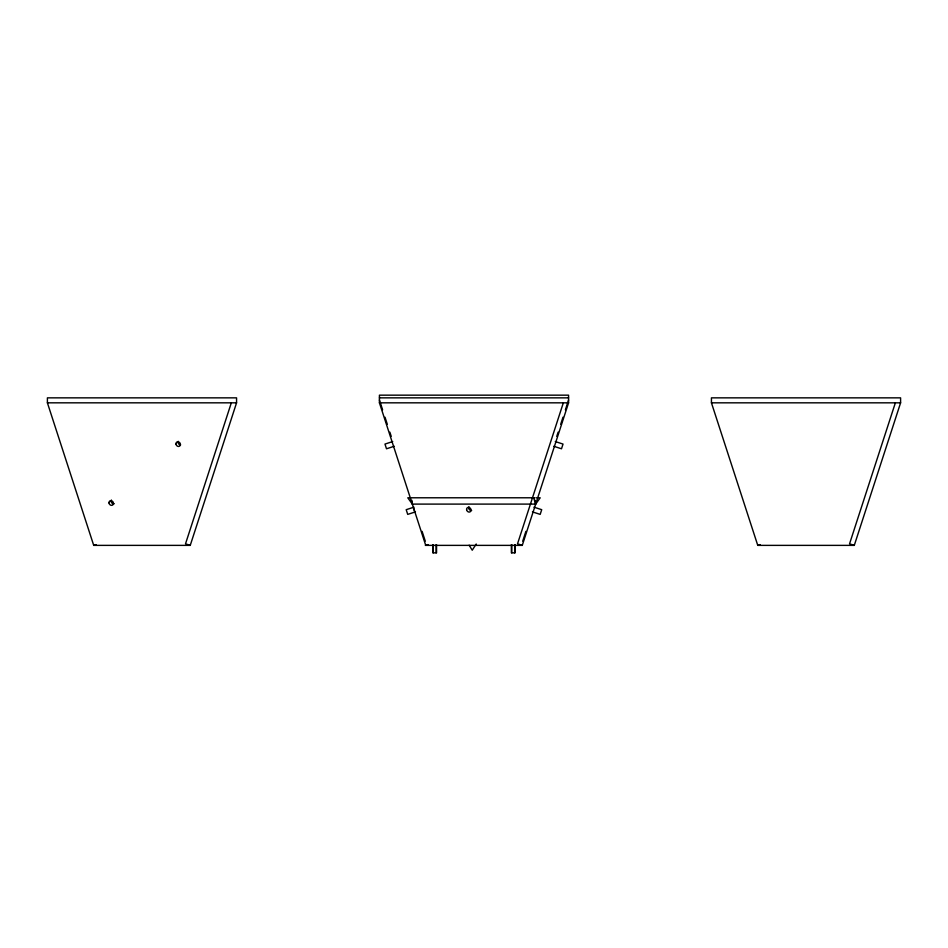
<?xml version="1.0" encoding="UTF-8"?>
<svg xmlns="http://www.w3.org/2000/svg" width="948" height="948" viewBox="0 0 948 948"><rect width="100%" height="100%" fill="white"/><g stroke="black" fill="none" stroke-linecap="round" stroke-linejoin="round"><path stroke-width="1.42" d="M231.324 402.829L185.512 543.832L190.24 545.373L236.562 402.829L236.562 397.852L47.4 397.852L47.4 402.829L93.71 545.373L190.24 545.373M563.337 402.829L517.525 543.832L522.265 545.373L568.575 402.829L568.575 395.162L379.425 395.162L379.425 402.829L425.735 545.373L428.105 544.602M522.715 541.154L525.903 531.366M556.772 436.341L558.135 432.146M560.706 424.242L562.994 417.215M565.399 409.797L568.575 400.009M895.362 402.829L849.55 543.832L854.29 545.373L900.6 402.829L900.6 397.852L711.438 397.852L711.438 402.829L757.76 545.373L854.29 545.373M476.216 544.01L472.234 550.219L469.142 545.207M392.721 441.555L384.971 444.079L386.5 448.783L394.25 446.271M93.71 545.373L96.08 544.602M413.944 507.168L406.194 509.692L407.723 514.385L415.473 511.873M757.76 545.373L760.13 544.602M379.425 397.852L568.575 397.852M47.4 402.829L236.562 402.829M379.425 402.829L568.575 402.829M711.438 402.829L900.6 402.829M534.956 497.783L407.782 497.783L412.321 504.099L535.679 504.099L540.218 497.783L536.39 497.783M425.356 545.373L522.265 545.373M555.279 441.555L563.029 444.079L561.5 448.783L553.75 446.271M533.961 507.168L541.711 509.68L540.182 514.385L532.432 511.884M533.617 497.783L535.679 504.099L535.241 500.307M379.425 400.009L382.601 409.797M385.007 417.215L387.294 424.242M389.865 432.146L391.228 436.341M422.097 531.366L425.285 541.154M413.304 507.405L414.821 512.062M411.894 500.307L412.321 504.099M515.096 544.685L515.096 552.838L511.375 552.838L511.363 544.685M514.681 544.685L514.681 552.838M511.778 544.685L511.778 552.838M436.554 544.685L436.554 552.838L432.845 552.838L432.821 544.685M436.139 544.685L436.139 552.838M433.236 544.685L433.236 552.838M114.246 503.744A2.465 2.097 54 0 1 111.39 500.034M180.582 444.92A2.453 2.086 54 0 1 178.26 441.33M471.642 510.51A2.465 2.097 54 0 1 468.987 506.742M109.008 502.985A2.465 2.097 54 0 0 112.599 505.059A2.465 2.097 54 0 0 112.054 500.994A2.465 2.097 54 0 0 109.008 502.985M175.984 444.102A2.453 2.086 54 0 0 179.563 446.153A2.453 2.086 54 0 0 179.006 442.1A2.453 2.086 54 0 0 175.984 444.102M466.606 509.704A2.465 2.097 54 0 0 470.196 511.778A2.465 2.097 54 0 0 469.651 507.713A2.465 2.097 54 0 0 466.606 509.704"/></g></svg>
